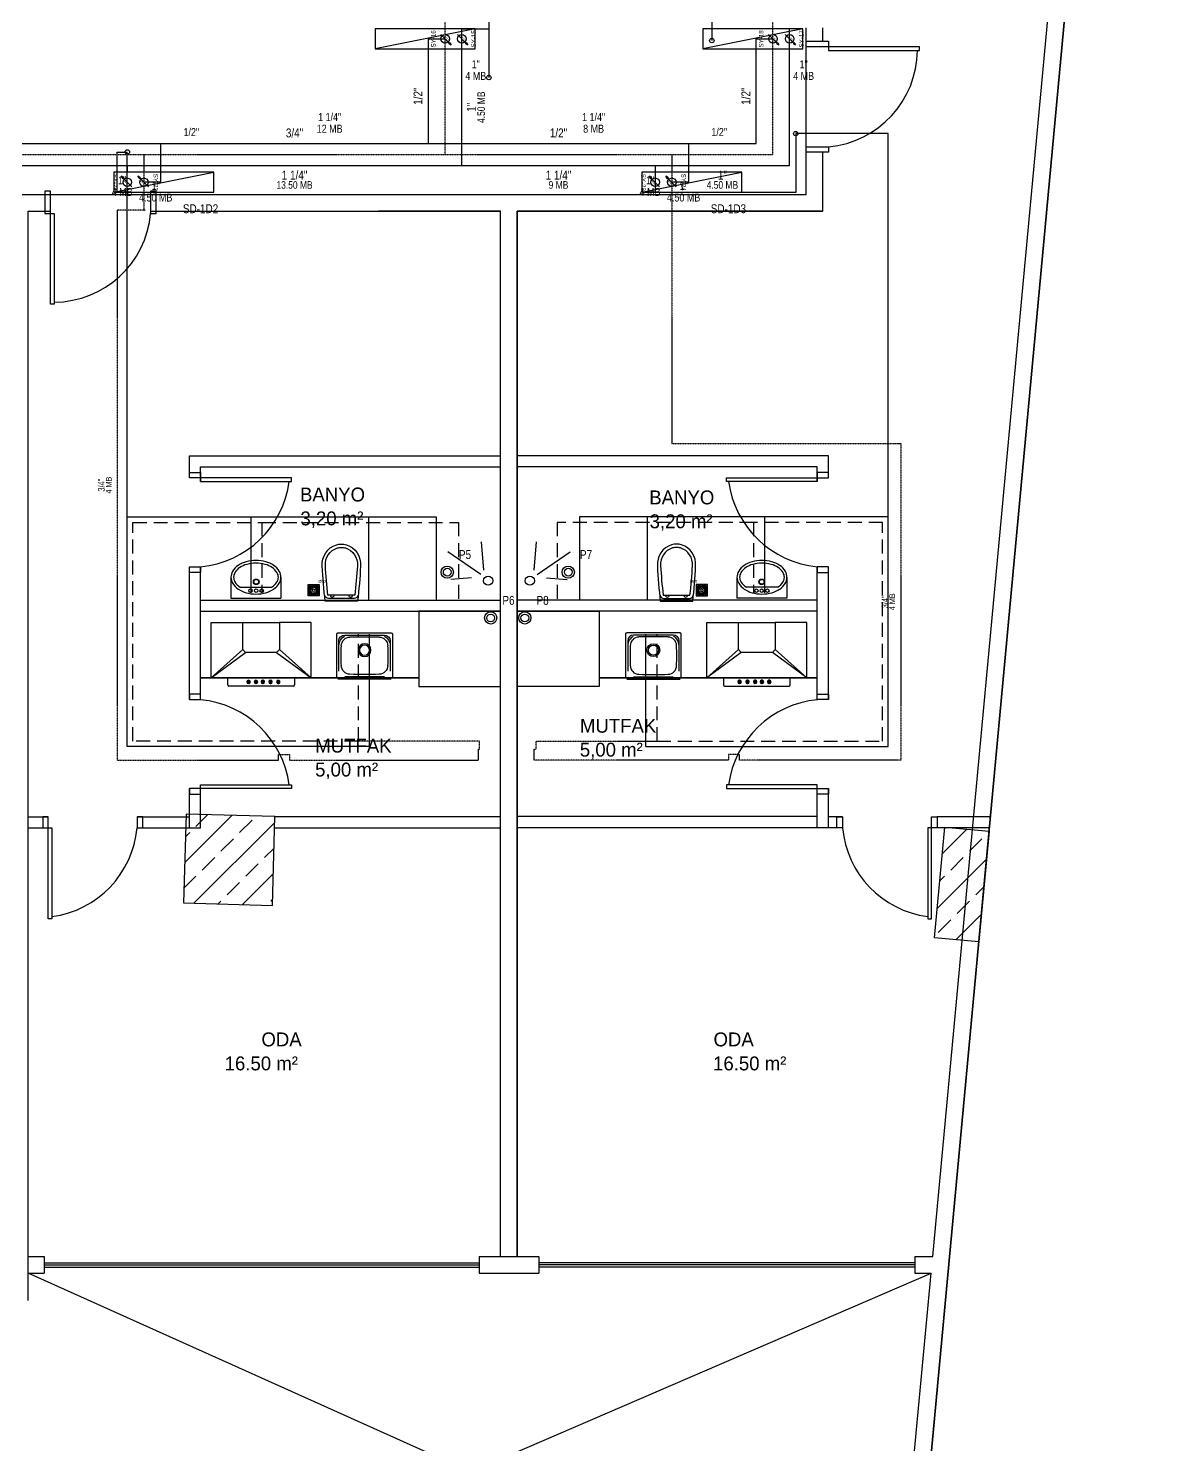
# Model space of a CAD drawing. Header units: centimetres. Extents: x 247996 to 315152, y -468471 to -440326.
# Drawn here: x 255483 to 256500, y -445356 to -444081 of the extents above; entities that cross this region are included whole.
import ezdxf
from ezdxf.enums import TextEntityAlignment as Align

# ---------------------------------------------------------------- set-up
doc = ezdxf.new("R2010")
doc.units = ezdxf.units.CM
doc.linetypes.add('0', pattern=[500, 500])
doc.linetypes.add('BASMA HATTI', pattern=[0.375, 0.25, -0.125])
for name, color, linetype in [('SCOTT-MD-YUK-BIRIMI', 7, 'Continuous'), ('SCOTT-MKDU0', 50, 'Continuous'), ('SCOTT-MTY-PISSU-KOLON', 211, 'Continuous'), ('SCOTT-MTY-PISSU-KOLONNO', 211, 'Continuous'), ('SCOTT-MTY-SAYAC', 3, 'Continuous'), ('SCOTT-MTY-SIRKULASYON-BORU', 31, 'Continuous'), ('SCOTT-MTY-TEFRIS', 15, 'Continuous'), ('SCOTT-MTY-VANA', 1, 'Continuous')]:
    doc.layers.add(name, color=color, linetype=linetype)
for name, color, linetype, lineweight in [('SCOTT-MTY-SICAKSU-BORU', 1, 'BASMA HATTI', 30), ('SCOTT-MTY-SOGUKSU-BORU', 5, '0', 30), ('SCOTT-MTY-TEMIZSU-CAP', 101, 'Continuous', 30)]:
    doc.layers.add(name, color=color, linetype=linetype, lineweight=lineweight)
doc.styles.add('CAP', font='wturkce.SHX', dxfattribs={"width": 0.65})
doc.styles.add('MtXpl_Comic_Sans_MS', font='comic.ttf')
doc.styles.add('ROTAS', font='arial.ttf')

# ---------------------------------------------------------------- blocks, each defined once
blk = doc.blocks.new('T-DOLAP')
blk.add_line((-45, -9), (45, 9))
blk.add_lwpolyline([(-45, -9), (45, -9), (45, 9), (-45, 9)], close=True)
blk = doc.blocks.new('MTY-SU SAYACI')
at = {"layer": 'SCOTT-MTY-VANA'}
blk.add_hatch(color=256, dxfattribs=at).paths.add_polyline_path([(9.8, 9.8), (5.6, 7), (7, 5.6)])
for p, q in [((-7.3, -7.3), (6.3, 6.3)), ((5.6, 7), (9.8, 9.8)), ((7, 5.6), (5.6, 7)), ((7, 5.6), (9.8, 9.8))]:
    blk.add_line(p, q, dxfattribs=at)
blk.add_circle((0, 0), 7, dxfattribs=at)
blk.add_attdef('CAP', (-2.3, -1.2), '', height=2.5, rotation=45, dxfattribs=at)
blk = doc.blocks.new('T-KOLON-P')
for radius in [5.5, 3.5]:
    blk.add_circle((0, 0), radius)
blk = doc.blocks.new('SUZGEC1')
at = {"layer": 'SCOTT-MTY-TEFRIS'}
blk.add_lwpolyline([(-5, -5), (-5, 5), (5, 5), (5, -5)], close=True, dxfattribs=at)
for points in [[(-4.3, 3.9), (-2, 1.5, 0.029484), (-2.2, 1.3), (-4.3, 2.5)], [(-2.5, 0.3), (-4.3, 0.3), (-4.3, 1.7), (-2.4, 0.7, 0.032775)], [(-3.9, 4.3), (-2.5, 4.3), (-1.3, 2.2, 0.029484), (-1.5, 2)], [(-0.7, 2.4, -0.032775), (-0.3, 2.5), (-0.3, 4.3), (-1.7, 4.3)], [(0.3, 2.5), (0.3, 4.3), (1.7, 4.3), (0.7, 2.4, 0.032775)], [(1.3, 2.2), (2.5, 4.3), (3.9, 4.3), (1.5, 2, 0.029484)], [(4.3, 3.9), (2, 1.5, -0.029484), (2.2, 1.3), (4.3, 2.5)], [(4.3, 0.3), (4.3, 1.7), (2.4, 0.7, -0.032775), (2.5, 0.3)], [(-2.5, -0.3), (-4.3, -0.3), (-4.3, -1.7), (-2.4, -0.7, -0.032775)], [(-4.3, -3.9), (-2, -1.5, -0.029484), (-2.2, -1.3), (-4.3, -2.5)], [(-3.9, -4.3), (-2.5, -4.3), (-1.3, -2.2, -0.029484), (-1.5, -2)], [(-0.3, -4.3), (-1.7, -4.3), (-0.7, -2.4, 0.032775), (-0.3, -2.5)], [(0.3, -2.5), (0.3, -4.3), (1.7, -4.3), (0.7, -2.4, -0.032775)], [(2.5, -4.3), (1.3, -2.2, 0.029484), (1.5, -2), (3.9, -4.3)], [(4.3, -2.5), (4.3, -3.9), (2, -1.5, 0.029484), (2.2, -1.3)], [(4.3, -0.3), (4.3, -1.7), (2.4, -0.7, 0.032775), (2.5, -0.3)]]:
    blk.add_lwpolyline(points, format="xyb", close=True, dxfattribs=at)
blk.add_circle((0, 0), 1.25, dxfattribs=at)
at = {"layer": 'SCOTT-MD-YUK-BIRIMI', "color": 6, "style": 'CAP'}
for tag, p in [('PS', (-2.1, 0)), ('PSCP', (4.3, 6.7))]:
    blk.add_attdef(tag, p, '', height=2.5, dxfattribs=at)

msp = doc.modelspace()

# ---------------------------------------------------------------- linework, layer by layer
at = {"layer": 'SCOTT-MKDU0', "color": 8, "ltscale": 0.03}
for p, q in [((256112.8, -447327.5), (256500.1, -443160.1)), ((256500.1, -443160.1), (256112.8, -447327.5)), ((256385.5, -444231), (256485.1, -443159.5)), ((256182.9, -444098), (256182.9, -444081)), ((256182.9, -444231), (256182.9, -444081)), ((256197.9, -444093), (256197.9, -444081)), ((256182.9, -444231), (256182.9, -444188)), ((256197.9, -444246), (256197.9, -444193)), ((255058.9, -444231), (256182.9, -444231)), ((255177.3, -444231), (255502.9, -444231)), ((255592.9, -444231), (256182.9, -444231)), ((256296.7, -445186.7), (256385.5, -444231)), ((255482.9, -445226.2), (255482.9, -444246)), ((255482.9, -444246), (255502.9, -444246)), ((255482.9, -445226.2), (255482.9, -444246)), ((255482.9, -445226.2), (255482.9, -444246)), ((255592.9, -444246), (255907.9, -444246)), ((255907.9, -444246), (255797.9, -444246)), ((255907.9, -445186.7), (255907.9, -444246)), ((255907.9, -444466), (255907.9, -444246)), ((255907.9, -444356), (255907.9, -444246)), ((255907.9, -445186.7), (255907.9, -444246)), ((255922.9, -444246), (256197.9, -444246)), ((255922.9, -445186.7), (255922.9, -444246)), ((255922.9, -445186.7), (255922.9, -444246)), ((256197.9, -444246), (255922.9, -444246)), ((255922.9, -444466), (255922.9, -444246)), ((255922.9, -444356), (255922.9, -444246)), ((255922.9, -444246), (256032.9, -444246)), ((256197.9, -444246), (255922.9, -444246)), ((255922.9, -444246), (255922.9, -445186.7)), ((256182.9, -444246), (256197.9, -444246)), ((255627.9, -444466), (255907.9, -444466)), ((255627.9, -444486), (255627.9, -444466)), ((256202.9, -444466), (255922.9, -444466)), ((256202.9, -444486), (256202.9, -444466)), ((255637.9, -444489.3), (255637.9, -444476)), ((255637.9, -444489.3), (255637.9, -444476)), ((255637.9, -444476), (255907.9, -444476)), ((256192.9, -444476), (255922.9, -444476)), ((256192.9, -444489.3), (256192.9, -444476)), ((256192.9, -444489.3), (256192.9, -444476)), ((255892.8, -444568.9), (255890.8, -444543.5)), ((255938.1, -444568.9), (255940.1, -444543.5)), ((255890, -444572.8), (255860.4, -444552.6)), ((255940.9, -444572.8), (255970.5, -444552.6)), ((255627.9, -444685.5), (255627.9, -444566)), ((255637.9, -444685.5), (255637.9, -444566)), ((255637.9, -444586), (255637.9, -444566)), ((256192.9, -444685.5), (256192.9, -444566)), ((256192.9, -444586), (256192.9, -444566)), ((256202.9, -444685.5), (256202.9, -444566)), ((255665.3, -444575.4), (255665.3, -444594.1)), ((255673.7, -444584.4), (255701.8, -444584.4)), ((255710.3, -444575.4), (255710.3, -444594.1)), ((255881.6, -444576), (255863.2, -444577.4)), ((255949.3, -444576), (255967.7, -444577.4)), ((256120.6, -444575.4), (256120.6, -444594.1)), ((256157.2, -444584.4), (256129.1, -444584.4)), ((256165.6, -444575.4), (256165.6, -444594.1)), ((255637.9, -444596), (255907.9, -444596)), ((255665.3, -444594.1), (255710.3, -444594.1)), ((256192.9, -444596), (255922.9, -444596)), ((256165.6, -444594.1), (256120.6, -444594.1)), ((255637.9, -444606), (255907.9, -444606)), ((255907.9, -444606), (255834.3, -444606)), ((255834.3, -444606), (255834.3, -444673.6)), ((255907.9, -444673.6), (255907.9, -444606)), ((256192.9, -444606), (255922.9, -444606)), ((255922.9, -444606), (255996.6, -444606)), ((255922.9, -444673.6), (255922.9, -444606)), ((255996.6, -444606), (255996.6, -444673.6)), ((255647.4, -444616), (255675.9, -444616)), ((255647.4, -444666), (255647.4, -444616)), ((255737.4, -444616), (255708.9, -444616)), ((255737.4, -444666), (255737.4, -444616)), ((255761.5, -444625.5), (255809.5, -444625.5)), ((256069.4, -444625.5), (256021.4, -444625.5)), ((256093.5, -444616), (256122, -444616)), ((256093.5, -444666), (256093.5, -444616)), ((256183.5, -444616), (256155, -444616)), ((256183.5, -444666), (256183.5, -444616)), ((255760.5, -444666), (255760.5, -444626.5)), ((255762.3, -444659.8), (255762.3, -444632.7)), ((255767.6, -444627.4), (255803.3, -444627.4)), ((255808.6, -444632.7), (255808.6, -444659.8)), ((255810.5, -444626.5), (255810.5, -444666)), ((256020.4, -444626.5), (256020.4, -444666)), ((256022.3, -444632.7), (256022.3, -444659.8)), ((256063.3, -444627.4), (256027.6, -444627.4)), ((256068.6, -444659.8), (256068.6, -444632.7)), ((256070.4, -444666), (256070.4, -444626.5)), ((255675.9, -444640.5), (255647.4, -444666)), ((255647.4, -444666), (255678.4, -444643)), ((255706.4, -444643), (255737.4, -444666)), ((255737.4, -444666), (255708.9, -444640.5)), ((256093.5, -444666), (256122, -444640.5)), ((256124.5, -444643), (256093.5, -444666)), ((256183.5, -444666), (256152.5, -444643)), ((256155, -444640.5), (256183.5, -444666)), ((255637.9, -444666), (255834.3, -444666)), ((255834.3, -444666), (255637.9, -444666)), ((255834.3, -444666), (255637.9, -444666)), ((255737.4, -444666), (255647.4, -444666)), ((255662.4, -444672.3), (255662.4, -444666)), ((255721.4, -444673.3), (255663.4, -444673.3)), ((255680.9, -444668), (255680.9, -444670.6)), ((255680.9, -444668), (255681.5, -444668)), ((255680.9, -444670.6), (255680.9, -444671.1)), ((255681.5, -444671.1), (255680.9, -444671.1)), ((255681.5, -444668), (255681.5, -444670.6)), ((255681.5, -444670.6), (255681.5, -444671.1)), ((255687.5, -444668), (255687.5, -444670.6)), ((255687.5, -444668), (255688.1, -444668)), ((255687.5, -444670.6), (255687.5, -444671.1)), ((255688.1, -444671.1), (255687.5, -444671.1)), ((255688.1, -444668), (255688.1, -444670.6)), ((255688.1, -444670.6), (255688.1, -444671.1)), ((255693.6, -444668), (255693.6, -444670.6)), ((255693.6, -444668), (255694.2, -444668)), ((255693.6, -444670.6), (255693.6, -444671.1)), ((255693.6, -444671.1), (255694.2, -444671.1)), ((255694.2, -444668), (255694.2, -444670.6)), ((255694.2, -444670.6), (255694.2, -444671.1)), ((255700.6, -444668), (255700.6, -444670.6)), ((255700.6, -444668), (255701.2, -444668)), ((255700.6, -444670.6), (255700.6, -444671.1)), ((255700.6, -444671.1), (255701.2, -444671.1)), ((255701.2, -444668), (255701.2, -444670.6)), ((255701.2, -444670.6), (255701.2, -444671.1)), ((255707.6, -444668), (255707.6, -444670.6)), ((255707.6, -444668), (255708.2, -444668)), ((255707.6, -444670.6), (255707.6, -444671.1)), ((255707.6, -444671.1), (255708.2, -444671.1)), ((255708.2, -444668), (255708.2, -444670.6)), ((255708.2, -444670.6), (255708.2, -444671.1)), ((255722.4, -444666), (255722.4, -444672.3)), ((255809.5, -444667), (255761.5, -444667)), ((255803.3, -444665.1), (255767.6, -444665.1)), ((255834.3, -444673.6), (255907.9, -444673.6)), ((255996.6, -444673.6), (255922.9, -444673.6)), ((256192.9, -444666), (255996.6, -444666)), ((255996.6, -444666), (256192.9, -444666)), ((255996.6, -444666), (256192.9, -444666)), ((256021.4, -444667), (256069.4, -444667)), ((256027.6, -444665.1), (256063.3, -444665.1)), ((256093.5, -444666), (256183.5, -444666)), ((256108.5, -444666), (256108.5, -444672.3)), ((256109.5, -444673.3), (256167.5, -444673.3)), ((256122.7, -444668), (256122.7, -444670.6)), ((256123.3, -444668), (256122.7, -444668)), ((256122.7, -444670.6), (256122.7, -444671.1)), ((256123.3, -444671.1), (256122.7, -444671.1)), ((256123.3, -444668), (256123.3, -444670.6)), ((256123.3, -444670.6), (256123.3, -444671.1)), ((256129.7, -444668), (256129.7, -444670.6)), ((256130.3, -444668), (256129.7, -444668)), ((256129.7, -444670.6), (256129.7, -444671.1)), ((256130.3, -444671.1), (256129.7, -444671.1)), ((256130.3, -444668), (256130.3, -444670.6)), ((256130.3, -444670.6), (256130.3, -444671.1)), ((256136.7, -444668), (256136.7, -444670.6)), ((256137.3, -444668), (256136.7, -444668)), ((256136.7, -444670.6), (256136.7, -444671.1)), ((256137.3, -444671.1), (256136.7, -444671.1)), ((256137.3, -444668), (256137.3, -444670.6)), ((256137.3, -444670.6), (256137.3, -444671.1)), ((256142.8, -444668), (256142.8, -444670.6)), ((256143.4, -444668), (256142.8, -444668)), ((256142.8, -444670.6), (256142.8, -444671.1)), ((256142.8, -444671.1), (256143.4, -444671.1)), ((256143.4, -444668), (256143.4, -444670.6)), ((256143.4, -444670.6), (256143.4, -444671.1)), ((256149.4, -444668), (256149.4, -444670.6)), ((256150, -444668), (256149.4, -444668)), ((256149.4, -444670.6), (256149.4, -444671.1)), ((256149.4, -444671.1), (256150, -444671.1)), ((256150, -444668), (256150, -444670.6)), ((256150, -444670.6), (256150, -444671.1)), ((256168.5, -444672.3), (256168.5, -444666)), ((255627.9, -444801), (255627.9, -444765.5)), ((255637.9, -444801), (255637.9, -444762.2)), ((256192.9, -444801), (256192.9, -444762.2)), ((256202.9, -444801), (256202.9, -444765.5)), ((255482.9, -444791), (255500.9, -444791)), ((255580.9, -444791), (255627.9, -444791)), ((255624.9, -444788.5), (255622.6, -444868.5)), ((255623.7, -444832.2), (255666.1, -444789.7)), ((255704.9, -444790.8), (255624.9, -444788.5)), ((255633.8, -444799.6), (255644.3, -444789.1)), ((255702.6, -444870.8), (255704.9, -444790.8)), ((255704.9, -444790.8), (255907.9, -444790.8)), ((256192.9, -444790.8), (255922.9, -444790.8)), ((256215.6, -444791), (256202.9, -444791)), ((256348.5, -444791), (256300.6, -444791)), ((255482.9, -444801), (255504.2, -444801)), ((255580.9, -444801), (255637.9, -444801)), ((255632, -444868.8), (255704.7, -444796)), ((255673.1, -444805.2), (255684.3, -444793.9)), ((255704.9, -444800.8), (255907.9, -444800.8)), ((256192.9, -444800.8), (255922.9, -444800.8)), ((256215.6, -444801), (256192.9, -444801)), ((256298.4, -444899.8), (256307.6, -444800.2)), ((256347.9, -444801), (256300.6, -444801)), ((256305.4, -444823.9), (256327.3, -444802)), ((256307.6, -444800.2), (256347.5, -444803.9)), ((256347.5, -444803.9), (256338.2, -444903.5)), ((255624.3, -444809), (255628.2, -444805.2)), ((255656.3, -444822), (255667.5, -444810.8)), ((256329.8, -444822), (256341, -444810.8)), ((256346.6, -444805.2), (256347.4, -444804.4)), ((255639.4, -444838.9), (255650.7, -444827.6)), ((255695.6, -444827.6), (255704.1, -444819.1)), ((256300.8, -444873.4), (256345.1, -444829.1)), ((256313, -444838.9), (256324.2, -444827.6)), ((255675.6, -444870), (255703.4, -444842.2)), ((255678.7, -444844.5), (255689.9, -444833.2)), ((255623, -444855.3), (255633.8, -444844.5)), ((255661.9, -444861.3), (255673.1, -444850.1)), ((256303.1, -444848.7), (256307.3, -444844.5)), ((256335.4, -444861.3), (256342.8, -444853.9)), ((255653.8, -444869.4), (255656.3, -444866.9)), ((255701.2, -444866.9), (255702.8, -444865.3)), ((256318.6, -444878.1), (256329.8, -444866.9)), ((255622.6, -444868.5), (255702.6, -444870.8)), ((256317.6, -444901.6), (256340.5, -444878.6)), ((256301.7, -444895), (256313, -444883.8)), ((256338.2, -444903.5), (256298.4, -444899.8)), ((255482.9, -445186.7), (255497.1, -445186.7)), ((255482.9, -445186.7), (255497.1, -445186.7)), ((255497.1, -445186.7), (255497.1, -445201.7)), ((255497.1, -445192.2), (255888.5, -445192.2)), ((255497.1, -445194.2), (255888.5, -445194.2)), ((255497.1, -445196.2), (255888.5, -445196.2)), ((255888.5, -445186.7), (255942.4, -445186.7)), ((255888.5, -445186.7), (255888.5, -445201.7)), ((255922.9, -445186.7), (255942.4, -445186.7)), ((255942.4, -445186.7), (255942.4, -445201.7)), ((256280.6, -445192.2), (255942.4, -445192.2)), ((256280.6, -445194.2), (255942.4, -445194.2)), ((256280.6, -445196.2), (255942.4, -445196.2)), ((256280.6, -445186.7), (256296.7, -445186.7)), ((256280.6, -445186.7), (256280.6, -445201.7)), ((255482.9, -445201.7), (255497.1, -445201.7)), ((255482.9, -445201.7), (255497.1, -445201.7)), ((255482.9, -445551.7), (256295.3, -445201.7)), ((256262.8, -445551.7), (255482.9, -445201.7)), ((255888.5, -445201.7), (255942.4, -445201.7)), ((256262.8, -445551.7), (256295.3, -445201.7)), ((256280.6, -445201.7), (256295.3, -445201.7))]:
    msp.add_line(p, q, dxfattribs=at)
for points in [[(256182.9, -444098), (256182.9, -444093), (256202.9, -444093), (256202.9, -444098), (256182.9, -444098)], [(256182.9, -444098), (256182.9, -444093), (256202.9, -444093), (256202.9, -444098), (256182.9, -444098)], [(256182.9, -444098), (256182.9, -444093), (256202.9, -444093), (256202.9, -444098), (256182.9, -444098)], [(256182.9, -444193), (256182.9, -444188), (256202.9, -444188), (256202.9, -444193), (256182.9, -444193)], [(256182.9, -444193), (256182.9, -444188), (256202.9, -444188), (256202.9, -444193), (256182.9, -444193)], [(256182.9, -444193), (256182.9, -444188), (256202.9, -444188), (256202.9, -444193), (256182.9, -444193)], [(255502.9, -444228), (255497.9, -444228), (255497.9, -444248), (255502.9, -444248), (255502.9, -444228)], [(255502.9, -444228), (255497.9, -444228), (255497.9, -444248), (255502.9, -444248), (255502.9, -444228)], [(255502.9, -444228), (255497.9, -444228), (255497.9, -444248), (255502.9, -444248), (255502.9, -444228)], [(255597.9, -444228), (255592.9, -444228), (255592.9, -444248), (255597.9, -444248), (255597.9, -444228)], [(255597.9, -444228), (255592.9, -444228), (255592.9, -444248), (255597.9, -444248), (255597.9, -444228)], [(255597.9, -444228), (255592.9, -444228), (255592.9, -444248), (255597.9, -444248), (255597.9, -444228)], [(255627.9, -444486), (255627.9, -444481), (255637.9, -444481), (255637.9, -444486), (255627.9, -444486)], [(256202.9, -444486), (256202.9, -444481), (256192.9, -444481), (256192.9, -444486), (256202.9, -444486)], [(255627.9, -444571), (255627.9, -444566), (255637.9, -444566), (255637.9, -444571), (255627.9, -444571)], [(256202.9, -444571), (256202.9, -444566), (256192.9, -444566), (256192.9, -444571), (256202.9, -444571)], [(255627.9, -444680.5), (255627.9, -444685.5), (255637.9, -444685.5), (255637.9, -444680.5), (255627.9, -444680.5)], [(256202.9, -444680.5), (256202.9, -444685.5), (256192.9, -444685.5), (256192.9, -444680.5), (256202.9, -444680.5)], [(255627.9, -444765.5), (255627.9, -444770.5), (255637.9, -444770.5), (255637.9, -444765.5), (255627.9, -444765.5)], [(256202.9, -444765.5), (256202.9, -444770.5), (256192.9, -444770.5), (256192.9, -444765.5), (256202.9, -444765.5)], [(255500.9, -444791), (255495.9, -444791), (255495.9, -444801), (255500.9, -444801), (255500.9, -444791)], [(255585.9, -444791), (255580.9, -444791), (255580.9, -444801), (255585.9, -444801), (255585.9, -444791)], [(256210.6, -444791), (256215.6, -444791), (256215.6, -444801), (256210.6, -444801), (256210.6, -444791)], [(256295.6, -444791), (256300.6, -444791), (256300.6, -444801), (256295.6, -444801), (256295.6, -444791)]]:
    msp.add_lwpolyline(points, dxfattribs=at)
for points in [[(256202.9, -444098), (256202.9, -444101.4), (256284.8, -444101.4), (256284.8, -444098)], [(256202.9, -444098), (256202.9, -444101.4), (256284.8, -444101.4), (256284.8, -444098)], [(256202.9, -444098), (256202.9, -444101.4), (256284.8, -444101.4), (256284.8, -444098)], [(255502.9, -444248), (255506.3, -444248), (255506.3, -444329.8), (255502.9, -444329.8)], [(255502.9, -444248), (255506.3, -444248), (255506.3, -444329.8), (255502.9, -444329.8)], [(255502.9, -444248), (255506.3, -444248), (255506.3, -444329.8), (255502.9, -444329.8)], [(255637.9, -444486), (255637.9, -444489.3), (255719.8, -444489.3), (255719.8, -444486)], [(256192.9, -444486), (256192.9, -444489.3), (256111.1, -444489.3), (256111.1, -444486)], [(255637.9, -444765.5), (255637.9, -444762.2), (255719.8, -444762.2), (255719.8, -444765.5)], [(256192.9, -444765.5), (256192.9, -444762.2), (256111.1, -444762.2), (256111.1, -444765.5)], [(255500.9, -444801), (255504.2, -444801), (255504.2, -444882.8), (255500.9, -444882.8)], [(256295.6, -444801), (256292.3, -444801), (256292.3, -444882.8), (256295.6, -444882.8)]]:
    msp.add_lwpolyline(points, close=True, dxfattribs=at)
for points in [[(255750.1, -444597, -0.01664), (255747.5, -444565.2, -0.351622), (255760.2, -444546.2, -0.068714), (255764.7, -444545.6, -0.068714), (255769.1, -444546.2, -0.351622), (255781.9, -444565.2, -0.01664), (255779.2, -444597)], [(255752.6, -444591.4, -0.016866), (255750.3, -444565, -0.351778), (255761.1, -444549, -0.068022), (255764.7, -444548.5, -0.068022), (255768.3, -444549, -0.351778), (255779, -444565, -0.016866), (255776.7, -444591.4)], [(256080.8, -444597, 0.01664), (256083.4, -444565.2, 0.351622), (256070.7, -444546.2, 0.068714), (256066.2, -444545.6, 0.068714), (256061.8, -444546.2, 0.351622), (256049, -444565.2, 0.01664), (256051.6, -444597)], [(256078.3, -444591.4, 0.016866), (256080.6, -444565, 0.351778), (256069.8, -444549, 0.068022), (256066.2, -444548.5, 0.068022), (256062.6, -444549, 0.351778), (256051.9, -444565, 0.016866), (256054.2, -444591.4)]]:
    msp.add_lwpolyline(points, format="xyb", close=True, dxfattribs=at)
for points in [[(255779.5, -444591.5, -0.389191), (255776.2, -444594.6), (255764.7, -444594.6), (255753.1, -444594.6, -0.389191), (255749.8, -444591.5, -0.389191)], [(256051.4, -444591.5, 0.389191), (256054.7, -444594.6), (256066.2, -444594.6), (256077.8, -444594.6, 0.389191), (256081.1, -444591.5, 0.389191)]]:
    msp.add_lwpolyline(points, format="xyb", dxfattribs=at)
for centre, radius in [((255896.7, -444578.5, 51), 4.14), ((255934.2, -444578.5, 51), 4.14), ((255682.9, -444587.5), 1.56), ((255688, -444579.5), 2.52), ((255688, -444579.5), 2.12), ((255688, -444587.5), 1.56), ((255692.9, -444587.5), 1.56), ((256138, -444587.5), 1.56), ((256142.9, -444579.5), 2.52), ((256142.9, -444579.5), 2.12), ((256142.9, -444587.5), 1.56), ((256148, -444587.5), 1.56)]:
    msp.add_circle(centre, radius, dxfattribs=at)
for centre, radius, start, end in [((256195.3, -444100.8), 87.6, 275.0191, 359.6313), ((256195.3, -444100.8), 87.6, 275.0191, 359.6313), ((256195.3, -444100.8), 87.6, 275.0191, 359.6313), ((255505.7, -444240.3), 87.6, 270.3687, 354.9809), ((255505.7, -444240.3), 87.6, 270.3687, 354.9809), ((255505.7, -444240.3), 87.6, 270.3687, 354.9809), ((255629.7, -444477.4), 88.9, 275.3081, 352.3253), ((256201.2, -444477.4), 88.9, 187.6747, 264.6919), ((255685.3, -444584.7), 24.1, 105.5176, 123.8347), ((255687.8, -444593.8), 33.5, 90, 105.5176), ((255687.8, -444593.8), 33.5, 74.4824, 90), ((255690.3, -444584.7), 24.1, 56.1653, 74.4824), ((256140.6, -444584.7), 24.1, 105.5176, 123.8347), ((256143.1, -444593.8), 33.5, 90, 105.5176), ((256143.1, -444593.8), 33.5, 74.4824, 90), ((256145.6, -444584.7), 24.1, 56.1653, 74.4824), ((255675.6, -444575.4), 10.3, 148.2866, 180), ((255681.4, -444579), 17.2, 123.8347, 148.2866), ((255675.6, -444575.4), 7.93, 148.2866, 180), ((255681.4, -444579), 14.8, 123.8347, 148.2866), ((255685.3, -444584.7), 21.7, 105.5176, 123.8347), ((255687.8, -444593.8), 31.1, 90, 105.5176), ((255687.8, -444593.8), 31.1, 74.4824, 90), ((255690.3, -444584.7), 21.7, 56.1653, 74.4824), ((255694.1, -444579), 14.8, 31.7134, 56.1653), ((255694.1, -444579), 17.2, 31.7134, 56.1653), ((255700, -444575.4), 7.93, 0, 31.7134), ((255700, -444575.4), 10.3, 0, 31.7134), ((256130.9, -444575.4), 10.3, 148.2866, 180), ((256136.8, -444579), 17.2, 123.8347, 148.2866), ((256130.9, -444575.4), 7.93, 148.2866, 180), ((256136.8, -444579), 14.8, 123.8347, 148.2866), ((256140.6, -444584.7), 21.7, 105.5176, 123.8347), ((256143.1, -444593.8), 31.1, 90, 105.5176), ((256143.1, -444593.8), 31.1, 74.4824, 90), ((256145.6, -444584.7), 21.7, 56.1653, 74.4824), ((256149.5, -444579), 14.8, 31.7134, 56.1653), ((256149.5, -444579), 17.2, 31.7134, 56.1653), ((256155.3, -444575.4), 7.93, 0, 31.7134), ((256155.3, -444575.4), 10.3, 0, 31.7134), ((255675.6, -444575.4), 10.3, 180, 211.7134), ((255681.4, -444571.8), 17.2, 211.7134, 236.1653), ((255675.6, -444575.4), 7.93, 180, 211.7134), ((255681.4, -444571.8), 14.8, 211.7134, 238.6233), ((255685.3, -444566.1), 24.1, 236.1653, 254.4824), ((255690.3, -444566.1), 24.1, 285.5176, 303.8347), ((255694.1, -444571.8), 14.8, 301.3767, 328.2866), ((255694.1, -444571.8), 17.2, 303.8347, 328.2866), ((255700, -444575.4), 7.93, 328.2866, 0), ((255700, -444575.4), 10.3, 328.2866, 0), ((256130.9, -444575.4), 10.3, 180, 211.7134), ((256136.8, -444571.8), 17.2, 211.7134, 236.1653), ((256130.9, -444575.4), 7.93, 180, 211.7134), ((256136.8, -444571.8), 14.8, 211.7134, 238.6233), ((256140.6, -444566.1), 24.1, 236.1653, 254.4824), ((256145.6, -444566.1), 24.1, 285.5176, 303.8347), ((256149.5, -444571.8), 14.8, 301.3767, 328.2866), ((256149.5, -444571.8), 17.2, 303.8347, 328.2866), ((256155.3, -444575.4), 7.93, 328.2866, 0), ((256155.3, -444575.4), 10.3, 328.2866, 0), ((255687.8, -444557), 33.5, 254.4824, 270), ((255687.8, -444557), 33.5, 270, 285.5176), ((255756.4, -444591.4), 1.78, 180, 0), ((255773, -444591.4), 1.78, 180, 0), ((256057.9, -444591.4), 1.78, 180, 0), ((256074.5, -444591.4), 1.78, 180, 0), ((256143.1, -444557), 33.5, 254.4824, 270), ((256143.1, -444557), 33.5, 270, 285.5176), ((255663.4, -444672.3), 1, 180, 270), ((255681.2, -444669.6), 1.54, 100.5754, 259.4621), ((255681.2, -444669.6), 1.54, 282.6235, 77.3767), ((255687.8, -444669.6), 1.54, 100.5754, 259.4621), ((255687.8, -444669.6), 1.54, 282.6235, 77.3767), ((255693.9, -444669.6), 1.54, 100.5754, 259.4621), ((255693.9, -444669.6), 1.54, 282.6235, 77.3767), ((255700.9, -444669.6), 1.54, 100.5754, 259.4621), ((255700.9, -444669.6), 1.54, 282.6235, 77.3767), ((255707.9, -444669.6), 1.54, 100.5754, 259.4621), ((255707.9, -444669.6), 1.54, 282.6235, 77.3767), ((255721.4, -444672.3), 1, 270, 0), ((256109.5, -444672.3), 1, 180, 270), ((256123, -444669.6), 1.54, 102.6233, 257.3765), ((256123, -444669.6), 1.54, 280.5379, 79.4246), ((256130, -444669.6), 1.54, 102.6233, 257.3765), ((256130, -444669.6), 1.54, 280.5379, 79.4246), ((256137, -444669.6), 1.54, 102.6233, 257.3765), ((256137, -444669.6), 1.54, 280.5379, 79.4246), ((256143.1, -444669.6), 1.54, 102.6233, 257.3765), ((256143.1, -444669.6), 1.54, 280.5379, 79.4246), ((256149.7, -444669.6), 1.54, 102.6233, 257.3765), ((256149.7, -444669.6), 1.54, 280.5379, 79.4246), ((256167.5, -444672.3), 1, 270, 0), ((255629.7, -444774.1), 88.9, 7.6747, 84.6919), ((256201.2, -444774.1), 88.9, 95.3081, 172.3253), ((255492.3, -444792.7), 88.9, 277.6747, 354.6919), ((256304.1, -444792.7), 88.9, 185.3081, 262.3253)]:
    msp.add_arc(centre, radius, start, end, dxfattribs=at)
at = {"layer": 'SCOTT-MKDU0', "color": 8, "ltscale": 0.03, "extrusion": (0, 0, -1)}
for centre, major_axis, start_param, end_param in [((255761.5, -444626.5), (0.707, 0.707), 3.926991, 5.497787), ((255809.5, -444626.5), (0.707, 0.707), -0.785398, 0.785398), ((255767.6, -444632.7), (-3.75, 3.75), 5.497787, 7.068583), ((255772.5, -444637.2), (-7.14, 7.14), 5.524757, 6.541187), ((256096.7, -444646), (-234.9, 234.9), 5.470817, 5.524757), ((255772.6, -444637.2), (-5.66, 5.66), 5.524757, 7.028844), ((255785.5, -444961.2), (332.3, 0), 4.67265, 4.752129), ((255785.5, -444641), (-4.07, 4.07), 3.926991, 10.210176), ((255785.5, -444641), (-3.18, 3.18), 3.926991, 10.210176), ((255798.4, -444637.2), (-5.66, 5.66), 0.825137, 2.329224), ((255803.3, -444632.7), (3.75, 3.75), -0.785398, 0.785398), ((255798.5, -444637.2), (7.14, 7.14), -0.258001, 0.758428), ((255474.2, -444646), (234.9, 234.9), 0.758428, 0.812368), ((255772.6, -444654.7), (5.66, 5.66), 2.395934, 3.900021), ((255785.5, -444330.7), (332.3, 0), 1.531058, 1.610536), ((255798.4, -444654.7), (5.66, 5.66), 0.812368, 2.316455)]:
    msp.add_ellipse(centre, major_axis=major_axis, ratio=1, start_param=start_param, end_param=end_param, dxfattribs=at)
at = {"layer": 'SCOTT-MKDU0', "color": 8, "ltscale": 0.03}
for centre, major_axis, start_param, end_param in [((256021.4, -444626.5), (-0.707, 0.707), -0.785398, 0.785398), ((256069.4, -444626.5), (-0.707, 0.707), 3.926991, 5.497787), ((256027.6, -444632.7), (-3.75, 3.75), -0.785398, 0.785398), ((256032.4, -444637.2), (-7.14, 7.14), -0.258001, 0.758428), ((256356.7, -444646), (-234.9, 234.9), 0.758428, 0.812368), ((256032.5, -444637.2), (5.66, 5.66), 0.825137, 2.329224), ((256045.4, -444961.2), (-332.3, 0), 4.67265, 4.752129), ((256045.4, -444641), (4.07, 4.07), 3.926991, 10.210176), ((256045.4, -444641), (3.18, 3.18), 3.926991, 10.210176), ((256058.3, -444637.2), (5.66, 5.66), 5.524757, 7.028844), ((256063.3, -444632.7), (3.75, 3.75), 5.497787, 7.068583), ((256058.4, -444637.2), (7.14, 7.14), 5.524757, 6.541187), ((255734.2, -444646), (234.9, 234.9), 5.470817, 5.524757), ((256032.5, -444654.7), (-5.66, 5.66), 0.812368, 2.316455), ((256045.4, -444330.7), (-332.3, 0), 1.531058, 1.610536), ((256058.3, -444654.7), (-5.66, 5.66), 2.395934, 3.900021)]:
    msp.add_ellipse(centre, major_axis=major_axis, ratio=1, start_param=start_param, end_param=end_param, dxfattribs=at)
for points, invisible_edges in [([(255708.9, -444640.5), (255675.9, -444640.5), (255675.9, -444616), (255708.9, -444616)], 1), ([(256122, -444616), (256155, -444616), (256155, -444640.5), (256122, -444640.5)], 4), ([(255675.9, -444640.5), (255708.9, -444640.5), (255706.4, -444643), (255678.4, -444643)], 1), ([(256152.5, -444643), (256124.5, -444643), (256122, -444640.5), (256155, -444640.5)], 4)]:
    msp.add_3dface(points, dxfattribs=dict(at, invisible_edges=invisible_edges))
at = {"layer": 'SCOTT-MTY-SICAKSU-BORU'}
for points in [[(255858, -444082), (255858, -444058), (255859, -444058), (255549, -444058), (255549, -443593), (255979, -443593), (255979, -443603), (255981.4, -443603), (255981.4, -443609.1)], [(256153, -444082), (256153, -443968), (256155, -443968), (256025, -443968), (256025, -443598), (256430, -443598), (256430, -443608), (256427.7, -443608), (256427.7, -443612.2)], [(255858, -444100), (255858, -444082)], [(256153, -444100), (256153, -444082)], [(255858, -444195), (255858, -444100)], [(256062, -444195), (256153, -444195), (256153, -444100)], [(255263, -444195), (255587, -444195)], [(255587, -444195), (255858, -444195)], [(255587, -444195), (255587, -444211)], [(255858, -444195), (256062, -444195)], [(256062, -444195), (256062, -444211)], [(255587, -444211), (255587, -444229)], [(256062, -444211), (256062, -444229)], [(255587, -444229), (255587, -444245), (255588, -444245), (255563, -444245), (255563, -444740), (255708, -444740), (255708, -444735), (255718, -444735), (255718, -444740), (255888, -444740), (255888, -444730), (255888.9, -444730), (255888.9, -444722.8)], [(256062, -444229), (256062, -444455), (256268, -444455), (256268, -444740), (256123, -444740), (256123, -444735), (256113, -444735), (256113, -444740), (255938, -444740), (255938, -444730), (255939.8, -444730), (255939.8, -444722.8)], [(255888.9, -444722.8), (255780, -444722.8)], [(255939.8, -444722.8), (256048.7, -444722.8)]]:
    msp.add_lwpolyline(points, dxfattribs=at)
at = {"layer": 'SCOTT-MTY-SICAKSU-BORU', "ltscale": 50}
for points in [[(255780, -444722.8), (255577, -444722.8), (255577, -444526), (255693.2, -444526)], [(255693.2, -444526), (255693.2, -444589.4)], [(255693.2, -444526), (255869.9, -444526)], [(255869.9, -444526), (255869.9, -444595.8)], [(255958.8, -444526), (255958.8, -444595.8)], [(256135.5, -444526), (255958.8, -444526)], [(256048.7, -444722.8), (256251.7, -444722.8), (256251.7, -444526), (256135.5, -444526)], [(256135.5, -444526), (256135.5, -444589.4)], [(255780, -444722.8), (255780, -444626.5)], [(256048.7, -444722.8), (256048.7, -444626.5)]]:
    msp.add_lwpolyline(points, dxfattribs=at)
at = {"layer": 'SCOTT-MTY-SIRKULASYON-BORU'}
for points in [[(255843, -444100), (255843, -444091), (255858, -444091)], [(255843, -444185), (255843, -444100)], [(256077, -444185), (256138, -444185), (256138, -444100)], [(256138, -444100), (256138, -444091), (256153, -444091)], [(255247, -444185), (255602, -444185)], [(255602, -444185), (255843, -444185)], [(255602, -444185), (255602, -444211)], [(255843, -444185), (256077, -444185)], [(256077, -444185), (256077, -444211)], [(255602, -444211), (255602, -444220), (255587, -444220)], [(256077, -444211), (256077, -444220), (256062, -444220)]]:
    msp.add_lwpolyline(points, dxfattribs=at)
at = {"layer": 'SCOTT-MTY-SOGUKSU-BORU', "ltscale": 50}
for points in [[(255648.5, -443796.4), (255648.5, -443867.2), (255897.3, -443867.2), (255897.3, -444125.8)], [(256098, -443799.5), (256098, -443870.3), (256098, -443870.3), (256098, -444025.1), (256098, -444025.1), (256098, -444092.5)], [(256038.7, -444727.8), (256256.7, -444727.8), (256256.7, -444176.2), (256173.5, -444176.2)], [(255790, -444727.8), (255572, -444727.8), (255572, -444192.8)], [(255572, -444521), (255683.2, -444521)], [(255683.2, -444521), (255683.2, -444589.4)], [(255683.2, -444521), (255788.9, -444521)], [(255788.9, -444521), (255788.9, -444595.7)], [(255788.9, -444521), (255849.9, -444521)], [(255849.9, -444521), (255849.9, -444595.8)], [(255978.8, -444521), (255978.8, -444595.8)], [(256039.8, -444521), (255978.8, -444521)], [(256039.8, -444521), (256039.8, -444595.7)], [(256145.5, -444521), (256039.8, -444521)], [(256145.5, -444521), (256145.5, -444589.4)], [(256256.7, -444521), (256145.5, -444521)], [(255790, -444727.8), (255790, -444626.5)], [(256038.7, -444727.8), (256038.7, -444626.5)]]:
    msp.add_lwpolyline(points, dxfattribs=at)
at = {"layer": 'SCOTT-MTY-SOGUKSU-BORU'}
for points in [[(255873, -444100), (255873, -444082)], [(255873, -444082), (255897.3, -444082)], [(256168, -444082), (256098, -444082)], [(256168, -444100), (256168, -444082)], [(255873, -444205), (255873, -444100)], [(256047, -444205), (256168, -444205), (256168, -444100)], [(256047, -444229), (256038, -444229), (256174, -444229), (256174, -444176)], [(255277, -444205), (255572, -444205)], [(255572, -444229), (255563, -444229), (255563, -444193), (255572, -444193)], [(255572, -444205), (255873, -444205)], [(255572, -444205), (255572, -444211)], [(255873, -444205), (256047, -444205)], [(256047, -444205), (256047, -444211)], [(256047, -444211), (256047, -444229)]]:
    msp.add_lwpolyline(points, dxfattribs=at)
at = {"layer": 'SCOTT-MTY-SOGUKSU-BORU', "ltscale": 50}
for centre in [(256098, -444092.5), (255897.3, -444125.8), (256173.5, -444176.2), (256173.5, -444176.2), (255572, -444192.8)]:
    msp.add_circle(centre, 2, dxfattribs=at)

# ---------------------------------------------------------------- block references
at = {"layer": 'SCOTT-MTY-PISSU-KOLON'}
for p in [(255859.9, -444570.8), (255968.8, -444570.8), (255899, -444612), (255929.7, -444612)]:
    msp.add_blockref('T-KOLON-P', p, dxfattribs=at)
at = {"layer": 'SCOTT-MTY-SAYAC', "rotation": 180}
for p in [(255840, -444091), (256135, -444091)]:
    msp.add_blockref('T-DOLAP', p, dxfattribs=at)
at = {"layer": 'SCOTT-MTY-SAYAC'}
ref = msp.add_blockref('MTY-SU SAYACI', (255858, -444091), dxfattribs=dict(at, xscale=0.55, yscale=0.55, rotation=270))
ref.add_attrib('CAP', 'DN20', (255857.4, -444089.7), dxfattribs={"height": 1.38, "rotation": 315})
ref = msp.add_blockref('MTY-SU SAYACI', (255873, -444091), dxfattribs=dict(at, xscale=0.55, yscale=0.55, rotation=270))
ref.add_attrib('CAP', 'DN20', (255872.4, -444089.7), dxfattribs={"height": 1.38, "rotation": 315})
ref = msp.add_blockref('MTY-SU SAYACI', (256153, -444091), dxfattribs=dict(at, xscale=0.55, yscale=0.55, rotation=270))
ref.add_attrib('CAP', 'DN20', (256152.4, -444089.7), dxfattribs={"height": 1.38, "rotation": 315})
ref = msp.add_blockref('MTY-SU SAYACI', (256168, -444091), dxfattribs=dict(at, xscale=0.55, yscale=0.55, rotation=270))
ref.add_attrib('CAP', 'DN20', (256167.4, -444089.7), dxfattribs={"height": 1.38, "rotation": 315})
for p in [(255605, -444220), (256080, -444220)]:
    msp.add_blockref('T-DOLAP', p, dxfattribs=at)
ref = msp.add_blockref('MTY-SU SAYACI', (255572, -444220), dxfattribs=dict(at, xscale=0.55, yscale=0.55, rotation=90))
ref.add_attrib('CAP', 'DN20', (255572.6, -444221.3), dxfattribs={"height": 1.38, "rotation": 135})
ref = msp.add_blockref('MTY-SU SAYACI', (255587, -444220), dxfattribs=dict(at, xscale=0.55, yscale=0.55, rotation=90))
ref.add_attrib('CAP', 'DN20', (255587.6, -444221.3), dxfattribs={"height": 1.38, "rotation": 135})
ref = msp.add_blockref('MTY-SU SAYACI', (256047, -444220), dxfattribs=dict(at, xscale=0.55, yscale=0.55, rotation=90))
ref.add_attrib('CAP', 'DN20', (256047.6, -444221.3), dxfattribs={"height": 1.38, "rotation": 135})
ref = msp.add_blockref('MTY-SU SAYACI', (256062, -444220), dxfattribs=dict(at, xscale=0.55, yscale=0.55, rotation=90))
ref.add_attrib('CAP', 'DN20', (256062.6, -444221.3), dxfattribs={"height": 1.38, "rotation": 135})
at = {"layer": 'SCOTT-MTY-VANA'}
ref = msp.add_blockref('SUZGEC1', (255739.7, -444587), dxfattribs=at)
ref.add_attrib('PS', '2 SB', (255735.3, -444587), dxfattribs={"layer": 'SCOTT-MD-YUK-BIRIMI', "color": 6, "height": 2.5, "style": 'CAP'})
ref.add_attrib('PSCP', '%%C50', (255744, -444580.3), dxfattribs={"layer": 'SCOTT-MD-YUK-BIRIMI', "color": 6, "height": 2.5, "style": 'CAP'})
ref = msp.add_blockref('SUZGEC1', (256089, -444587), dxfattribs=dict(at, xscale=-1))
ref.add_attrib('PS', '2 SB', (256084.6, -444587), dxfattribs={"layer": 'SCOTT-MD-YUK-BIRIMI', "color": 6, "height": 2.5, "style": 'CAP'})
ref.add_attrib('PSCP', '%%C50', (256078.4, -444580.3), dxfattribs={"layer": 'SCOTT-MD-YUK-BIRIMI', "color": 6, "height": 2.5, "style": 'CAP'})

# ---------------------------------------------------------------- texts
at = {"layer": 'SCOTT-MKDU0', "color": 8, "ltscale": 0.03, "style": 'MtXpl_Comic_Sans_MS'}
for s, p in [('BANYO', (255727.4, -444507.2)), ('3,20 m²', (255727.8, -444528.7)), ('MUTFAK', (255741.1, -444733.2)), ('5,00 m²', (255741, -444754.7)), ('ODA', (255692.7, -444997.5)), ('16.50 m²', (255659.6, -445019.1))]:
    msp.add_text(s, height=12.5, dxfattribs=at).set_placement(p)
for s, p in [('BANYO', (256041.7, -444509.8)), ('3,20 m²', (256042, -444531.3)), ('MUTFAK', (255979.3, -444715.3)), ('5,00 m²', (255979.2, -444736.8)), ('ODA', (256099.5, -444997.5)), ('16.50 m²', (256099.1, -445019.1))]:
    msp.add_text(s, height=12.5, rotation=360, dxfattribs=at).set_placement(p)
at = {"layer": 'SCOTT-MTY-PISSU-KOLONNO', "style": 'ROTAS', "width": 0.8}
for s, p in [('P5', (255875.9, -444555)), ('P7', (255984.8, -444555)), ('P6', (255915, -444596.2)), ('P8', (255945.7, -444596.2))]:
    msp.add_text(s, height=8, dxfattribs=at).set_placement(p, align=Align.MIDDLE_CENTER)
at = {"layer": 'SCOTT-MTY-SAYAC', "style": 'ROTAS', "width": 0.8}
for s, p in [('SD-1D2', (255637.9, -444243.8)), ('SD-1D3', (256112.9, -444243.8))]:
    msp.add_text(s, height=8, dxfattribs=at).set_placement(p, align=Align.MIDDLE_CENTER)
at = {"layer": 'SCOTT-MTY-TEMIZSU-CAP', "style": 'ROTAS', "width": 0.8}
for s, height, p in [('1"', 7.2, (255885.6, -444113.8)), ('1"', 7.2, (256180.6, -444113.8)), ('4 MB', 7.2, (255885.6, -444124.3)), ('4 MB', 7.2, (256180.6, -444124.3)), ('1 1/4"', 7.2, (255754.1, -444161.3)), ('1 1/4"', 7.2, (255991.6, -444161.3)), ('1/2"', 7.2, (255629.6, -444174.8)), ('3/4"', 8, (255722.5, -444175.6)), ('12 MB', 7.2, (255754.1, -444171.8)), ('1/2"', 8, (255960, -444175.6)), ('8 MB', 7.2, (255991.6, -444171.8)), ('1/2"', 7.2, (256104.6, -444174.8)), ('1"', 7.2, (255567.4, -444218.2)), ('1 1/4"', 8, (255722.5, -444213.6)), ('1 1/4"', 8, (255960, -444213.6)), ('1"', 7.2, (256042.4, -444218.2)), ('1"', 8, (256107.5, -444213.6)), ('4 MB', 7.2, (255567.4, -444228.7)), ('4.50 MB', 7.2, (255597.6, -444233.7)), ('1"', 7.2, (255597.6, -444223.2)), ('13.50 MB', 6.8, (255722.5, -444222.4)), ('9 MB', 6.8, (255960, -444222.4)), ('4 MB', 7.2, (256042.4, -444228.7)), ('4.50 MB', 7.2, (256072.6, -444233.7)), ('1"', 7.2, (256072.6, -444223.2)), ('4.50 MB', 6.8, (256107.5, -444222.4))]:
    msp.add_text(s, height=height, dxfattribs=at).set_placement(p, align=Align.MIDDLE_CENTER)
for s, height, p in [('1/2"', 8, (255833.6, -444142.5)), ('4.50 MB', 6.8, (255890.4, -444152.5)), ('1/2"', 8, (256128.6, -444142.5)), ('1"', 8, (255881.6, -444152.5)), ('3/4"', 6, (255548.7, -444492.5)), ('4 MB', 5.1, (255555.3, -444492.5)), ('3/4"', 6, (256253.7, -444597.5)), ('4 MB', 5.1, (256260.3, -444597.5))]:
    msp.add_text(s, height=height, rotation=90, dxfattribs=at).set_placement(p, align=Align.MIDDLE_CENTER)
at = {"layer": 'SCOTT-MTY-VANA', "style": 'ROTAS', "width": 0.8}
for s, rotation, p in [('SY-16', 90, (255847.4, -444091)), ('SY-15', 90, (255883.6, -444091)), ('SY-18', 90, (256142.4, -444091)), ('SY-17', 90, (256178.6, -444091)), ('SY-21', -90, (255561.4, -444220)), ('SY-22', -90, (255597.6, -444220)), ('SY-23', -90, (256036.4, -444220)), ('SY-24', -90, (256072.6, -444220))]:
    msp.add_text(s, height=4, rotation=rotation, dxfattribs=at).set_placement(p, align=Align.MIDDLE_CENTER)

doc.saveas('drawing.dxf')
